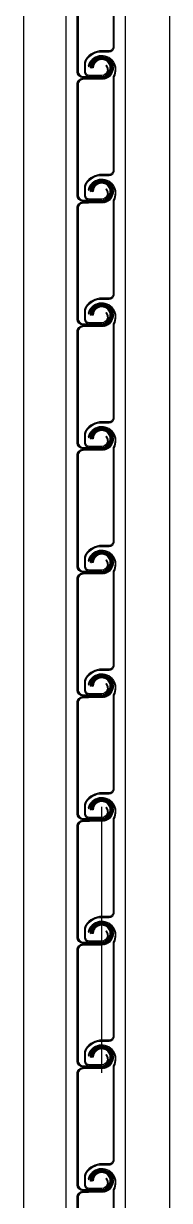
# Model space of a CAD drawing. Header units: millimetres. Extents: x 19868 to 801382, y -4805 to 85279.
# Drawn here: x 154915 to 155001, y 47903 to 48599 of the extents above; entities that cross this region are included whole.
import ezdxf

# ---------------------------------------------------------------- set-up
doc = ezdxf.new("R2010")
doc.units = ezdxf.units.MM
doc.header["$LTSCALE"] = 250
doc.layers.add('A-ETC-8', color=8, linetype='Continuous')

# ---------------------------------------------------------------- blocks, each defined once
blk = doc.blocks.new('C159089ac')
h = blk.add_hatch()
h.set_pattern_fill('ANSI31', color=256, scale=1.161, angle=-90, style=0)
h.set_pattern_definition([(315, (-1584934.145, 201567.6245), (0.10261887162, 0.10261887162), [])])
h.paths.add_polyline_path([(710.8, 4692.26), (710.8, 4749.55), (710.8, 4756.69, 0.414214), (707.75, 4759.74), (696.9, 4759.74), (696.9, 4760.33), (707.75, 4760.33, -0.414214), (711.39, 4756.69), (711.39, 4749.55), (711.39, 4692.26)])
h.paths.add_polyline_path([(690.2, 4766.37), (690.79, 4766.37, 0.272094), (693.98, 4761.07), (692.9, 4761.07, -0.234313)])
h.paths.add_polyline_path([(690.2, 4766.37, -0.416993), (696.9, 4773.13), (696.9, 4772.55, 0.41726), (690.79, 4766.37)])
h.paths.add_polyline_path([(696.9, 4772.55), (696.9, 4773.13, -0.414214), (703.59, 4766.44), (703.01, 4766.44, 0.414214)])
h.paths.add_polyline_path([(692.9, 4761.07), (693.98, 4761.07, 0.125086), (696.9, 4760.33), (696.9, 4759.74, -0.161553)])
h.paths.add_polyline_path([(707.75, 4687.77), (696.9, 4687.77), (696.9, 4688.35), (704.06, 4688.35), (707.75, 4688.35, 0.414214), (710.8, 4691.41), (710.8, 4692.26), (711.39, 4692.26), (711.39, 4691.41, -0.414214)])
h.paths.add_polyline_path([(696.9, 4698.42), (696.9, 4699.01, -0.414214), (702.52, 4693.39), (701.93, 4693.39, 0.414214)])
h.paths.add_polyline_path([(691.39, 4692.26, -0.474498), (696.9, 4699.01), (696.9, 4698.42, 0.481821), (691.99, 4692.26)])
h.paths.add_polyline_path([(691.39, 4692.26), (691.99, 4692.26, 0.349691), (696.9, 4688.35), (696.9, 4687.77, -0.356394)])
h = blk.add_hatch()
h.set_pattern_fill('ANSI31', color=256, scale=1.161, angle=-90, style=0)
h.set_pattern_definition([(315, (-1584934.145, 201494.562), (0.10261887162, 0.10261887162), [])])
h.paths.add_polyline_path([(710.8, 4619.2), (710.8, 4676.49), (710.8, 4683.63, 0.414214), (707.75, 4686.68), (696.9, 4686.68), (696.9, 4687.27), (707.75, 4687.27, -0.414214), (711.39, 4683.63), (711.39, 4676.49), (711.39, 4619.2)])
h.paths.add_polyline_path([(690.2, 4693.31), (690.79, 4693.31, 0.272094), (693.98, 4688.01), (692.9, 4688.01, -0.234313)])
h.paths.add_polyline_path([(690.2, 4693.31, -0.416993), (696.9, 4700.07), (696.9, 4699.48, 0.41726), (690.79, 4693.31)])
h.paths.add_polyline_path([(696.9, 4699.48), (696.9, 4700.07, -0.414214), (703.59, 4693.38), (703.01, 4693.38, 0.414214)])
h.paths.add_polyline_path([(692.9, 4688.01), (693.98, 4688.01, 0.125086), (696.9, 4687.27), (696.9, 4686.68, -0.161553)])
h.paths.add_polyline_path([(707.75, 4614.7), (696.9, 4614.7), (696.9, 4615.29), (704.06, 4615.29), (707.75, 4615.29, 0.414214), (710.8, 4618.35), (710.8, 4619.2), (711.39, 4619.2), (711.39, 4618.35, -0.414214)])
h.paths.add_polyline_path([(696.9, 4625.36), (696.9, 4625.94, -0.414214), (702.52, 4620.32), (701.93, 4620.32, 0.414214)])
h.paths.add_polyline_path([(691.39, 4619.2, -0.474498), (696.9, 4625.94), (696.9, 4625.36, 0.481821), (691.99, 4619.2)])
h.paths.add_polyline_path([(691.39, 4619.2), (691.99, 4619.2, 0.349691), (696.9, 4615.29), (696.9, 4614.7, -0.356394)])
h = blk.add_hatch()
h.set_pattern_fill('ANSI31', color=256, scale=1.161, angle=-90, style=0)
h.set_pattern_definition([(315, (-1584934.145, 201421.4995), (0.10261887162, 0.10261887162), [])])
h.paths.add_polyline_path([(710.8, 4546.14), (710.8, 4603.42), (710.8, 4610.56, 0.414214), (707.75, 4613.62), (696.9, 4613.62), (696.9, 4614.2), (707.75, 4614.2, -0.414214), (711.39, 4610.56), (711.39, 4603.42), (711.39, 4546.14)])
h.paths.add_polyline_path([(690.2, 4620.25), (690.79, 4620.25, 0.272094), (693.98, 4614.95), (692.9, 4614.95, -0.234313)])
h.paths.add_polyline_path([(690.2, 4620.25, -0.416993), (696.9, 4627.01), (696.9, 4626.42, 0.41726), (690.79, 4620.25)])
h.paths.add_polyline_path([(696.9, 4626.42), (696.9, 4627.01, -0.414214), (703.59, 4620.31), (703.01, 4620.31, 0.414214)])
h.paths.add_polyline_path([(692.9, 4614.95), (693.98, 4614.95, 0.125086), (696.9, 4614.2), (696.9, 4613.62, -0.161553)])
h.paths.add_polyline_path([(707.75, 4541.64), (696.9, 4541.64), (696.9, 4542.23), (704.06, 4542.23), (707.75, 4542.23, 0.414214), (710.8, 4545.28), (710.8, 4546.14), (711.39, 4546.14), (711.39, 4545.28, -0.414214)])
h.paths.add_polyline_path([(696.9, 4552.3), (696.9, 4552.88, -0.414214), (702.52, 4547.26), (701.93, 4547.26, 0.414214)])
h.paths.add_polyline_path([(691.39, 4546.14, -0.474498), (696.9, 4552.88), (696.9, 4552.3, 0.481821), (691.99, 4546.14)])
h.paths.add_polyline_path([(691.39, 4546.14), (691.99, 4546.14, 0.349691), (696.9, 4542.23), (696.9, 4541.64, -0.356394)])
h = blk.add_hatch()
h.set_pattern_fill('ANSI31', color=256, scale=1.161, angle=-90, style=0)
h.set_pattern_definition([(315, (-1584934.145, 201348.437), (0.10261887162, 0.10261887162), [])])
h.paths.add_polyline_path([(710.8, 4473.08), (710.8, 4530.36), (710.8, 4537.5, 0.414214), (707.75, 4540.56), (696.9, 4540.56), (696.9, 4541.14), (707.75, 4541.14, -0.414214), (711.39, 4537.5), (711.39, 4530.36), (711.39, 4473.08)])
h.paths.add_polyline_path([(690.2, 4547.19), (690.79, 4547.19, 0.272094), (693.98, 4541.88), (692.9, 4541.88, -0.234313)])
h.paths.add_polyline_path([(690.2, 4547.19, -0.416993), (696.9, 4553.95), (696.9, 4553.36, 0.41726), (690.79, 4547.19)])
h.paths.add_polyline_path([(696.9, 4553.36), (696.9, 4553.95, -0.414214), (703.59, 4547.25), (703.01, 4547.25, 0.414214)])
h.paths.add_polyline_path([(692.9, 4541.88), (693.98, 4541.88, 0.125086), (696.9, 4541.14), (696.9, 4540.56, -0.161553)])
h.paths.add_polyline_path([(707.75, 4468.58), (696.9, 4468.58), (696.9, 4469.17), (704.06, 4469.17), (707.75, 4469.17, 0.414214), (710.8, 4472.22), (710.8, 4473.08), (711.39, 4473.08), (711.39, 4472.22, -0.414214)])
h.paths.add_polyline_path([(696.9, 4479.23), (696.9, 4479.82, -0.414214), (702.52, 4474.2), (701.93, 4474.2, 0.414214)])
h.paths.add_polyline_path([(691.39, 4473.08, -0.474498), (696.9, 4479.82), (696.9, 4479.23, 0.481821), (691.99, 4473.08)])
h.paths.add_polyline_path([(691.39, 4473.08), (691.99, 4473.08, 0.349691), (696.9, 4469.17), (696.9, 4468.58, -0.356394)])
h = blk.add_hatch()
h.set_pattern_fill('ANSI31', color=256, scale=1.161, angle=-90, style=0)
h.set_pattern_definition([(315, (-1584934.145, 201275.3745), (0.10261887162, 0.10261887162), [])])
h.paths.add_polyline_path([(710.8, 4400.01), (710.8, 4457.3), (710.8, 4464.44, 0.414214), (707.75, 4467.49), (696.9, 4467.49), (696.9, 4468.08), (707.75, 4468.08, -0.414214), (711.39, 4464.44), (711.39, 4457.3), (711.39, 4400.01)])
h.paths.add_polyline_path([(690.2, 4474.12), (690.79, 4474.12, 0.272094), (693.98, 4468.82), (692.9, 4468.82, -0.234313)])
h.paths.add_polyline_path([(690.2, 4474.12, -0.416993), (696.9, 4480.88), (696.9, 4480.3, 0.41726), (690.79, 4474.12)])
h.paths.add_polyline_path([(696.9, 4480.3), (696.9, 4480.88, -0.414214), (703.59, 4474.19), (703.01, 4474.19, 0.414214)])
h.paths.add_polyline_path([(692.9, 4468.82), (693.98, 4468.82, 0.125086), (696.9, 4468.08), (696.9, 4467.49, -0.161553)])
h.paths.add_polyline_path([(707.75, 4395.52), (696.9, 4395.52), (696.9, 4396.1), (704.06, 4396.1), (707.75, 4396.1, 0.414214), (710.8, 4399.16), (710.8, 4400.01), (711.39, 4400.01), (711.39, 4399.16, -0.414214)])
h.paths.add_polyline_path([(696.9, 4406.17), (696.9, 4406.76, -0.414214), (702.52, 4401.14), (701.93, 4401.14, 0.414214)])
h.paths.add_polyline_path([(691.39, 4400.01, -0.474498), (696.9, 4406.76), (696.9, 4406.17, 0.481821), (691.99, 4400.01)])
h.paths.add_polyline_path([(691.39, 4400.01), (691.99, 4400.01, 0.349691), (696.9, 4396.1), (696.9, 4395.52, -0.356394)])
h = blk.add_hatch()
h.set_pattern_fill('ANSI31', color=256, scale=1.161, angle=-90, style=0)
h.set_pattern_definition([(315, (-1584934.145, 201202.312), (0.10261887162, 0.10261887162), [])])
h.paths.add_polyline_path([(710.8, 4326.95), (710.8, 4384.24), (710.8, 4391.38, 0.414214), (707.75, 4394.43), (696.9, 4394.43), (696.9, 4395.02), (707.75, 4395.02, -0.414214), (711.39, 4391.38), (711.39, 4384.24), (711.39, 4326.95)])
h.paths.add_polyline_path([(690.2, 4401.06), (690.79, 4401.06, 0.272094), (693.98, 4395.76), (692.9, 4395.76, -0.234313)])
h.paths.add_polyline_path([(690.2, 4401.06, -0.416993), (696.9, 4407.82), (696.9, 4407.23, 0.41726), (690.79, 4401.06)])
h.paths.add_polyline_path([(696.9, 4407.23), (696.9, 4407.82, -0.414214), (703.59, 4401.13), (703.01, 4401.13, 0.414214)])
h.paths.add_polyline_path([(692.9, 4395.76), (693.98, 4395.76, 0.125086), (696.9, 4395.02), (696.9, 4394.43, -0.161553)])
h.paths.add_polyline_path([(707.75, 4322.45), (696.9, 4322.45), (696.9, 4323.04), (704.06, 4323.04), (707.75, 4323.04, 0.414214), (710.8, 4326.1), (710.8, 4326.95), (711.39, 4326.95), (711.39, 4326.1, -0.414214)])
h.paths.add_polyline_path([(696.9, 4333.11), (696.9, 4333.69, -0.414214), (702.52, 4328.07), (701.93, 4328.07, 0.414214)])
h.paths.add_polyline_path([(691.39, 4326.95, -0.474498), (696.9, 4333.69), (696.9, 4333.11, 0.481821), (691.99, 4326.95)])
h.paths.add_polyline_path([(691.39, 4326.95), (691.99, 4326.95, 0.349691), (696.9, 4323.04), (696.9, 4322.45, -0.356394)])
h = blk.add_hatch()
h.set_pattern_fill('ANSI31', color=256, scale=1.161, angle=-90, style=0)
h.set_pattern_definition([(315, (-1584934.145, 201129.2495), (0.10261887162, 0.10261887162), [])])
h.paths.add_polyline_path([(710.8, 4253.89), (710.8, 4311.17), (710.8, 4318.31, 0.414214), (707.75, 4321.37), (696.9, 4321.37), (696.9, 4321.95), (707.75, 4321.95, -0.414214), (711.39, 4318.31), (711.39, 4311.17), (711.39, 4253.89)])
h.paths.add_polyline_path([(690.2, 4328), (690.79, 4328, 0.272094), (693.98, 4322.7), (692.9, 4322.7, -0.234313)])
h.paths.add_polyline_path([(690.2, 4328, -0.416993), (696.9, 4334.76), (696.9, 4334.17, 0.41726), (690.79, 4328)])
h.paths.add_polyline_path([(696.9, 4334.17), (696.9, 4334.76, -0.414214), (703.59, 4328.06), (703.01, 4328.06, 0.414214)])
h.paths.add_polyline_path([(692.9, 4322.7), (693.98, 4322.7, 0.125086), (696.9, 4321.95), (696.9, 4321.37, -0.161553)])
h.paths.add_polyline_path([(707.75, 4249.39), (696.9, 4249.39), (696.9, 4249.98), (704.06, 4249.98), (707.75, 4249.98, 0.414214), (710.8, 4253.03), (710.8, 4253.89), (711.39, 4253.89), (711.39, 4253.03, -0.414214)])
h.paths.add_polyline_path([(696.9, 4260.05), (696.9, 4260.63, -0.414214), (702.52, 4255.01), (701.93, 4255.01, 0.414214)])
h.paths.add_polyline_path([(691.39, 4253.89, -0.474498), (696.9, 4260.63), (696.9, 4260.05, 0.481821), (691.99, 4253.89)])
h.paths.add_polyline_path([(691.39, 4253.89), (691.99, 4253.89, 0.349691), (696.9, 4249.98), (696.9, 4249.39, -0.356394)])
h = blk.add_hatch()
h.set_pattern_fill('ANSI31', color=256, scale=1.161, angle=-90, style=0)
h.set_pattern_definition([(315, (-1584934.145, 201056.187), (0.10261887162, 0.10261887162), [])])
h.paths.add_polyline_path([(710.8, 4180.83), (710.8, 4238.11), (710.8, 4245.25, 0.414214), (707.75, 4248.31), (696.9, 4248.31), (696.9, 4248.89), (707.75, 4248.89, -0.414214), (711.39, 4245.25), (711.39, 4238.11), (711.39, 4180.83)])
h.paths.add_polyline_path([(690.2, 4254.94), (690.79, 4254.94, 0.272094), (693.98, 4249.63), (692.9, 4249.63, -0.234313)])
h.paths.add_polyline_path([(690.2, 4254.94, -0.416993), (696.9, 4261.7), (696.9, 4261.11, 0.41726), (690.79, 4254.94)])
h.paths.add_polyline_path([(696.9, 4261.11), (696.9, 4261.7, -0.414214), (703.59, 4255), (703.01, 4255, 0.414214)])
h.paths.add_polyline_path([(692.9, 4249.63), (693.98, 4249.63, 0.125086), (696.9, 4248.89), (696.9, 4248.31, -0.161553)])
h.paths.add_polyline_path([(707.75, 4176.33), (696.9, 4176.33), (696.9, 4176.92), (704.06, 4176.92), (707.75, 4176.92, 0.414214), (710.8, 4179.97), (710.8, 4180.83), (711.39, 4180.83), (711.39, 4179.97, -0.414214)])
h.paths.add_polyline_path([(696.9, 4186.98), (696.9, 4187.57, -0.414214), (702.52, 4181.95), (701.93, 4181.95, 0.414214)])
h.paths.add_polyline_path([(691.39, 4180.83, -0.474498), (696.9, 4187.57), (696.9, 4186.98, 0.481821), (691.99, 4180.83)])
h.paths.add_polyline_path([(691.39, 4180.83), (691.99, 4180.83, 0.349691), (696.9, 4176.92), (696.9, 4176.33, -0.356394)])
h = blk.add_hatch()
h.set_pattern_fill('ANSI31', color=256, scale=1.161, angle=-90, style=0)
h.set_pattern_definition([(315, (-1584934.145, 200983.1245), (0.10261887162, 0.10261887162), [])])
h.paths.add_polyline_path([(710.8, 4107.76), (710.8, 4165.05), (710.8, 4172.19, 0.414214), (707.75, 4175.24), (696.9, 4175.24), (696.9, 4175.83), (707.75, 4175.83, -0.414214), (711.39, 4172.19), (711.39, 4165.05), (711.39, 4107.76)])
h.paths.add_polyline_path([(690.2, 4181.87), (690.79, 4181.87, 0.272094), (693.98, 4176.57), (692.9, 4176.57, -0.234313)])
h.paths.add_polyline_path([(690.2, 4181.87, -0.416993), (696.9, 4188.63), (696.9, 4188.05, 0.41726), (690.79, 4181.87)])
h.paths.add_polyline_path([(696.9, 4188.05), (696.9, 4188.63, -0.414214), (703.59, 4181.94), (703.01, 4181.94, 0.414214)])
h.paths.add_polyline_path([(692.9, 4176.57), (693.98, 4176.57, 0.125086), (696.9, 4175.83), (696.9, 4175.24, -0.161553)])
h.paths.add_polyline_path([(707.75, 4103.27), (696.9, 4103.27), (696.9, 4103.85), (704.06, 4103.85), (707.75, 4103.85, 0.414214), (710.8, 4106.91), (710.8, 4107.76), (711.39, 4107.76), (711.39, 4106.91, -0.414214)])
h.paths.add_polyline_path([(696.9, 4113.92), (696.9, 4114.51, -0.414214), (702.52, 4108.89), (701.93, 4108.89, 0.414214)])
h.paths.add_polyline_path([(691.39, 4107.76, -0.474498), (696.9, 4114.51), (696.9, 4113.92, 0.481821), (691.99, 4107.76)])
h.paths.add_polyline_path([(691.39, 4107.76), (691.99, 4107.76, 0.349691), (696.9, 4103.85), (696.9, 4103.27, -0.356394)])
h = blk.add_hatch()
h.set_pattern_fill('ANSI31', color=256, scale=1.161, angle=-90, style=0)
h.set_pattern_definition([(315, (-1584934.145, 200910.062), (0.10261887162, 0.10261887162), [])])
h.paths.add_polyline_path([(710.8, 4034.7), (710.8, 4091.99), (710.8, 4099.13, 0.414214), (707.75, 4102.18), (696.9, 4102.18), (696.9, 4102.77), (707.75, 4102.77, -0.414214), (711.39, 4099.13), (711.39, 4091.99), (711.39, 4034.7)])
h.paths.add_polyline_path([(690.2, 4108.81), (690.79, 4108.81, 0.272094), (693.98, 4103.51), (692.9, 4103.51, -0.234313)])
h.paths.add_polyline_path([(690.2, 4108.81, -0.416993), (696.9, 4115.57), (696.9, 4114.98, 0.41726), (690.79, 4108.81)])
h.paths.add_polyline_path([(696.9, 4114.98), (696.9, 4115.57, -0.414214), (703.59, 4108.88), (703.01, 4108.88, 0.414214)])
h.paths.add_polyline_path([(692.9, 4103.51), (693.98, 4103.51, 0.125086), (696.9, 4102.77), (696.9, 4102.18, -0.161553)])
h.paths.add_polyline_path([(707.75, 4030.2), (696.9, 4030.2), (696.9, 4030.79), (704.06, 4030.79), (707.75, 4030.79, 0.414214), (710.8, 4033.85), (710.8, 4034.7), (711.39, 4034.7), (711.39, 4033.85, -0.414214)])
h.paths.add_polyline_path([(696.9, 4040.86), (696.9, 4041.44, -0.414214), (702.52, 4035.82), (701.93, 4035.82, 0.414214)])
h.paths.add_polyline_path([(691.39, 4034.7, -0.474498), (696.9, 4041.44), (696.9, 4040.86, 0.481821), (691.99, 4034.7)])
h.paths.add_polyline_path([(691.39, 4034.7), (691.99, 4034.7, 0.349691), (696.9, 4030.79), (696.9, 4030.2, -0.356394)])
h = blk.add_hatch()
h.set_pattern_fill('ANSI31', color=256, scale=1.161, angle=-90, style=0)
h.set_pattern_definition([(315, (-1584934.145, 200836.9995), (0.10261887162, 0.10261887162), [])])
h.paths.add_polyline_path([(710.8, 3961.64), (710.8, 4018.92), (710.8, 4026.06, 0.414214), (707.75, 4029.12), (696.9, 4029.12), (696.9, 4029.7), (707.75, 4029.7, -0.414214), (711.39, 4026.06), (711.39, 4018.92), (711.39, 3961.64)])
h.paths.add_polyline_path([(690.2, 4035.75), (690.79, 4035.75, 0.272094), (693.98, 4030.45), (692.9, 4030.45, -0.234313)])
h.paths.add_polyline_path([(690.2, 4035.75, -0.416993), (696.9, 4042.51), (696.9, 4041.92, 0.41726), (690.79, 4035.75)])
h.paths.add_polyline_path([(696.9, 4041.92), (696.9, 4042.51, -0.414214), (703.59, 4035.81), (703.01, 4035.81, 0.414214)])
h.paths.add_polyline_path([(692.9, 4030.45), (693.98, 4030.45, 0.125086), (696.9, 4029.7), (696.9, 4029.12, -0.161553)])
h.paths.add_polyline_path([(707.75, 3957.14), (696.9, 3957.14), (696.9, 3957.73), (704.06, 3957.73), (707.75, 3957.73, 0.414214), (710.8, 3960.78), (710.8, 3961.64), (711.39, 3961.64), (711.39, 3960.78, -0.414214)])
h.paths.add_polyline_path([(696.9, 3967.8), (696.9, 3968.38, -0.414214), (702.52, 3962.76), (701.93, 3962.76, 0.414214)])
h.paths.add_polyline_path([(691.39, 3961.64, -0.474498), (696.9, 3968.38), (696.9, 3967.8, 0.481821), (691.99, 3961.64)])
h.paths.add_polyline_path([(691.39, 3961.64), (691.99, 3961.64, 0.349691), (696.9, 3957.73), (696.9, 3957.14, -0.356394)])
for p, q in [((683, 4833.07), (683, -199.5)), ((718, 4833.07), (718, -199.5)), ((657, 4830.32), (657, -199.5)), ((743, 4830.32), (743, -199.5)), ((696.9, 4687.27), (696.9, 4687.77)), ((696.9, 4614.2), (696.9, 4614.7)), ((696.9, 4541.14), (696.9, 4541.64)), ((696.9, 4468.08), (696.9, 4468.58)), ((696.9, 4395.02), (696.9, 4395.52)), ((696.9, 4321.95), (696.9, 4322.45)), ((696.9, 4099.75), (696.9, 4256.86)), ((696.9, 4029.7), (696.9, 4030.2))]:
    blk.add_line(p, q)
for points in [[(690.15, 4749.55), (690.15, 4706.02, 0.414214), (692.62, 4703.55), (696.9, 4703.55, -0.251984), (706.32, 4698.48, -0.146897), (707.11, 4695.84), (707.11, 4691.41, -0.414214), (704.06, 4688.35), (696.9, 4688.35, -0.668179), (694.13, 4695.03), (694.55, 4694.61, 0.668179), (696.9, 4688.94), (704.06, 4688.94, 0.414214), (706.53, 4691.41), (706.53, 4695.84, 0.146897), (705.83, 4698.16, 0.251984), (696.9, 4702.97), (692.62, 4702.97, -0.414214), (689.57, 4706.02), (689.57, 4749.55)], [(710.8, 4749.55), (710.8, 4691.41, -0.414214), (707.75, 4688.35), (696.9, 4688.35, -2.414214), (701.93, 4693.39), (702.52, 4693.39, 2.414214), (696.9, 4687.77), (707.75, 4687.77, 0.414214), (711.39, 4691.41), (711.39, 4749.55)], [(689.57, 4676.49), (689.57, 4688.14, -1.129258), (705, 4694.48), (704.44, 4694.33, 1.140281), (690.15, 4688.29), (690.15, 4676.49)], [(711.39, 4676.49), (711.39, 4683.63, 0.414214), (707.75, 4687.27), (696.9, 4687.27, -2.414214), (703.01, 4693.38), (703.59, 4693.38, 2.414214), (696.9, 4686.68), (707.75, 4686.68, -0.414214), (710.8, 4683.63), (710.8, 4676.49)], [(690.15, 4676.49), (690.15, 4632.96, 0.414214), (692.62, 4630.49), (696.9, 4630.49, -0.251984), (706.32, 4625.42, -0.146897), (707.11, 4622.78), (707.11, 4618.35, -0.414214), (704.06, 4615.29), (696.9, 4615.29, -0.668179), (694.13, 4621.96), (694.55, 4621.55, 0.668179), (696.9, 4615.88), (704.06, 4615.88, 0.414214), (706.53, 4618.35), (706.53, 4622.78, 0.146897), (705.83, 4625.1, 0.251984), (696.9, 4629.9), (692.62, 4629.9, -0.414214), (689.57, 4632.96), (689.57, 4676.49)], [(710.8, 4676.49), (710.8, 4618.35, -0.414214), (707.75, 4615.29), (696.9, 4615.29, -2.414214), (701.93, 4620.32), (702.52, 4620.32, 2.414214), (696.9, 4614.7), (707.75, 4614.7, 0.414214), (711.39, 4618.35), (711.39, 4676.49)], [(689.57, 4603.42), (689.57, 4615.08, -1.129258), (705, 4621.42), (704.44, 4621.27, 1.140281), (690.15, 4615.23), (690.15, 4603.42)], [(711.39, 4603.42), (711.39, 4610.56, 0.414214), (707.75, 4614.2), (696.9, 4614.2, -2.414214), (703.01, 4620.31), (703.59, 4620.31, 2.414214), (696.9, 4613.62), (707.75, 4613.62, -0.414214), (710.8, 4610.56), (710.8, 4603.42)], [(690.15, 4603.42), (690.15, 4559.89, 0.414214), (692.62, 4557.43), (696.9, 4557.43, -0.251984), (706.32, 4552.36, -0.146897), (707.11, 4549.72), (707.11, 4545.28, -0.414214), (704.06, 4542.23), (696.9, 4542.23, -0.668179), (694.13, 4548.9), (694.55, 4548.49, 0.668179), (696.9, 4542.81), (704.06, 4542.81, 0.414214), (706.53, 4545.28), (706.53, 4549.72, 0.146897), (705.83, 4552.03, 0.251984), (696.9, 4556.84), (692.62, 4556.84, -0.414214), (689.57, 4559.89), (689.57, 4603.42)], [(710.8, 4603.42), (710.8, 4545.28, -0.414214), (707.75, 4542.23), (696.9, 4542.23, -2.414214), (701.93, 4547.26), (702.52, 4547.26, 2.414214), (696.9, 4541.64), (707.75, 4541.64, 0.414214), (711.39, 4545.28), (711.39, 4603.42)], [(689.57, 4530.36), (689.57, 4542.01, -1.129258), (705, 4548.36), (704.44, 4548.2, 1.140281), (690.15, 4542.17), (690.15, 4530.36)], [(711.39, 4530.36), (711.39, 4537.5, 0.414214), (707.75, 4541.14), (696.9, 4541.14, -2.414214), (703.01, 4547.25), (703.59, 4547.25, 2.414214), (696.9, 4540.56), (707.75, 4540.56, -0.414214), (710.8, 4537.5), (710.8, 4530.36)], [(690.15, 4530.36), (690.15, 4486.83, 0.414214), (692.62, 4484.36), (696.9, 4484.36, -0.251984), (706.32, 4479.29, -0.146897), (707.11, 4476.66), (707.11, 4472.22, -0.414214), (704.06, 4469.17), (696.9, 4469.17, -0.668179), (694.13, 4475.84), (694.55, 4475.43, 0.668179), (696.9, 4469.75), (704.06, 4469.75, 0.414214), (706.53, 4472.22), (706.53, 4476.66, 0.146897), (705.83, 4478.97, 0.251984), (696.9, 4483.78), (692.62, 4483.78, -0.414214), (689.57, 4486.83), (689.57, 4530.36)], [(710.8, 4530.36), (710.8, 4472.22, -0.414214), (707.75, 4469.17), (696.9, 4469.17, -2.414214), (701.93, 4474.2), (702.52, 4474.2, 2.414214), (696.9, 4468.58), (707.75, 4468.58, 0.414214), (711.39, 4472.22), (711.39, 4530.36)], [(689.57, 4457.3), (689.57, 4468.95, -1.129258), (705, 4475.3), (704.44, 4475.14, 1.140281), (690.15, 4469.11), (690.15, 4457.3)], [(711.39, 4457.3), (711.39, 4464.44, 0.414214), (707.75, 4468.08), (696.9, 4468.08, -2.414214), (703.01, 4474.19), (703.59, 4474.19, 2.414214), (696.9, 4467.49), (707.75, 4467.49, -0.414214), (710.8, 4464.44), (710.8, 4457.3)], [(690.15, 4457.3), (690.15, 4413.77, 0.414214), (692.62, 4411.3), (696.9, 4411.3, -0.251984), (706.32, 4406.23, -0.146897), (707.11, 4403.59), (707.11, 4399.16, -0.414214), (704.06, 4396.1), (696.9, 4396.1, -0.668179), (694.13, 4402.78), (694.55, 4402.36, 0.668179), (696.9, 4396.69), (704.06, 4396.69, 0.414214), (706.53, 4399.16), (706.53, 4403.59, 0.146897), (705.83, 4405.91, 0.251984), (696.9, 4410.72), (692.62, 4410.72, -0.414214), (689.57, 4413.77), (689.57, 4457.3)], [(710.8, 4457.3), (710.8, 4399.16, -0.414214), (707.75, 4396.1), (696.9, 4396.1, -2.414214), (701.93, 4401.14), (702.52, 4401.14, 2.414214), (696.9, 4395.52), (707.75, 4395.52, 0.414214), (711.39, 4399.16), (711.39, 4457.3)], [(689.57, 4384.24), (689.57, 4395.89, -1.129258), (705, 4402.23), (704.44, 4402.08, 1.140281), (690.15, 4396.04), (690.15, 4384.24)], [(711.39, 4384.24), (711.39, 4391.38, 0.414214), (707.75, 4395.02), (696.9, 4395.02, -2.414214), (703.01, 4401.13), (703.59, 4401.13, 2.414214), (696.9, 4394.43), (707.75, 4394.43, -0.414214), (710.8, 4391.38), (710.8, 4384.24)], [(690.15, 4384.24), (690.15, 4340.71, 0.414214), (692.62, 4338.24), (696.9, 4338.24, -0.251984), (706.32, 4333.17, -0.146897), (707.11, 4330.53), (707.11, 4326.1, -0.414214), (704.06, 4323.04), (696.9, 4323.04, -0.668179), (694.13, 4329.71), (694.55, 4329.3, 0.668179), (696.9, 4323.63), (704.06, 4323.63, 0.414214), (706.53, 4326.1), (706.53, 4330.53, 0.146897), (705.83, 4332.85, 0.251984), (696.9, 4337.65), (692.62, 4337.65, -0.414214), (689.57, 4340.71), (689.57, 4384.24)], [(710.8, 4384.24), (710.8, 4326.1, -0.414214), (707.75, 4323.04), (696.9, 4323.04, -2.414214), (701.93, 4328.07), (702.52, 4328.07, 2.414214), (696.9, 4322.45), (707.75, 4322.45, 0.414214), (711.39, 4326.1), (711.39, 4384.24)], [(689.57, 4311.17), (689.57, 4322.83, -1.129258), (705, 4329.17), (704.44, 4329.02, 1.140281), (690.15, 4322.98), (690.15, 4311.17)], [(711.39, 4311.17), (711.39, 4318.31, 0.414214), (707.75, 4321.95), (696.9, 4321.95, -2.414214), (703.01, 4328.06), (703.59, 4328.06, 2.414214), (696.9, 4321.37), (707.75, 4321.37, -0.414214), (710.8, 4318.31), (710.8, 4311.17)], [(690.15, 4311.17), (690.15, 4267.64, 0.414214), (692.62, 4265.18), (696.9, 4265.18, -0.251984), (706.32, 4260.11, -0.146897), (707.11, 4257.47), (707.11, 4253.03, -0.414214), (704.06, 4249.98), (696.9, 4249.98, -0.668179), (694.13, 4256.65), (694.55, 4256.24, 0.668179), (696.9, 4250.56), (704.06, 4250.56, 0.414214), (706.53, 4253.03), (706.53, 4257.47, 0.146897), (705.83, 4259.78, 0.251984), (696.9, 4264.59), (692.62, 4264.59, -0.414214), (689.57, 4267.64), (689.57, 4311.17)], [(710.8, 4311.17), (710.8, 4253.03, -0.414214), (707.75, 4249.98), (696.9, 4249.98, -2.414214), (701.93, 4255.01), (702.52, 4255.01, 2.414214), (696.9, 4249.39), (707.75, 4249.39, 0.414214), (711.39, 4253.03), (711.39, 4311.17)], [(689.57, 4238.11), (689.57, 4249.76, -1.129258), (705, 4256.11), (704.44, 4255.95, 1.140281), (690.15, 4249.92), (690.15, 4238.11)], [(711.39, 4238.11), (711.39, 4245.25, 0.414214), (707.75, 4248.89), (696.9, 4248.89, -2.414214), (703.01, 4255), (703.59, 4255, 2.414214), (696.9, 4248.31), (707.75, 4248.31, -0.414214), (710.8, 4245.25), (710.8, 4238.11)], [(690.15, 4238.11), (690.15, 4194.58, 0.414214), (692.62, 4192.11), (696.9, 4192.11, -0.251984), (706.32, 4187.04, -0.146897), (707.11, 4184.41), (707.11, 4179.97, -0.414214), (704.06, 4176.92), (696.9, 4176.92, -0.668179), (694.13, 4183.59), (694.55, 4183.18, 0.668179), (696.9, 4177.5), (704.06, 4177.5, 0.414214), (706.53, 4179.97), (706.53, 4184.41, 0.146897), (705.83, 4186.72, 0.251984), (696.9, 4191.53), (692.62, 4191.53, -0.414214), (689.57, 4194.58), (689.57, 4238.11)], [(710.8, 4238.11), (710.8, 4179.97, -0.414214), (707.75, 4176.92), (696.9, 4176.92, -2.414214), (701.93, 4181.95), (702.52, 4181.95, 2.414214), (696.9, 4176.33), (707.75, 4176.33, 0.414214), (711.39, 4179.97), (711.39, 4238.11)], [(689.57, 4165.05), (689.57, 4176.7, -1.129258), (705, 4183.05), (704.44, 4182.89, 1.140281), (690.15, 4176.86), (690.15, 4165.05)], [(711.39, 4165.05), (711.39, 4172.19, 0.414214), (707.75, 4175.83), (696.9, 4175.83, -2.414214), (703.01, 4181.94), (703.59, 4181.94, 2.414214), (696.9, 4175.24), (707.75, 4175.24, -0.414214), (710.8, 4172.19), (710.8, 4165.05)], [(690.15, 4165.05), (690.15, 4121.52, 0.414214), (692.62, 4119.05), (696.9, 4119.05, -0.251984), (706.32, 4113.98, -0.146897), (707.11, 4111.34), (707.11, 4106.91, -0.414214), (704.06, 4103.85), (696.9, 4103.85, -0.668179), (694.13, 4110.53), (694.55, 4110.11, 0.668179), (696.9, 4104.44), (704.06, 4104.44, 0.414214), (706.53, 4106.91), (706.53, 4111.34, 0.146897), (705.83, 4113.66, 0.251984), (696.9, 4118.47), (692.62, 4118.47, -0.414214), (689.57, 4121.52), (689.57, 4165.05)], [(710.8, 4165.05), (710.8, 4106.91, -0.414214), (707.75, 4103.85), (696.9, 4103.85, -2.414214), (701.93, 4108.89), (702.52, 4108.89, 2.414214), (696.9, 4103.27), (707.75, 4103.27, 0.414214), (711.39, 4106.91), (711.39, 4165.05)], [(689.57, 4091.99), (689.57, 4103.64, -1.129258), (705, 4109.98), (704.44, 4109.83, 1.140281), (690.15, 4103.79), (690.15, 4091.99)], [(711.39, 4091.99), (711.39, 4099.13, 0.414214), (707.75, 4102.77), (696.9, 4102.77, -2.414214), (703.01, 4108.88), (703.59, 4108.88, 2.414214), (696.9, 4102.18), (707.75, 4102.18, -0.414214), (710.8, 4099.13), (710.8, 4091.99)], [(690.15, 4091.99), (690.15, 4048.46, 0.414214), (692.62, 4045.99), (696.9, 4045.99, -0.251984), (706.32, 4040.92, -0.146897), (707.11, 4038.28), (707.11, 4033.85, -0.414214), (704.06, 4030.79), (696.9, 4030.79, -0.668179), (694.13, 4037.46), (694.55, 4037.05, 0.668179), (696.9, 4031.38), (704.06, 4031.38, 0.414214), (706.53, 4033.85), (706.53, 4038.28, 0.146897), (705.83, 4040.6, 0.251984), (696.9, 4045.4), (692.62, 4045.4, -0.414214), (689.57, 4048.46), (689.57, 4091.99)], [(710.8, 4091.99), (710.8, 4033.85, -0.414214), (707.75, 4030.79), (696.9, 4030.79, -2.414214), (701.93, 4035.82), (702.52, 4035.82, 2.414214), (696.9, 4030.2), (707.75, 4030.2, 0.414214), (711.39, 4033.85), (711.39, 4091.99)], [(689.57, 4018.92), (689.57, 4030.58, -1.129258), (705, 4036.92), (704.44, 4036.77, 1.140281), (690.15, 4030.73), (690.15, 4018.92)], [(711.39, 4018.92), (711.39, 4026.06, 0.414214), (707.75, 4029.7), (696.9, 4029.7, -2.414214), (703.01, 4035.81), (703.59, 4035.81, 2.414214), (696.9, 4029.12), (707.75, 4029.12, -0.414214), (710.8, 4026.06), (710.8, 4018.92)]]:
    blk.add_lwpolyline(points, format="xyb")

msp = doc.modelspace()

# ---------------------------------------------------------------- block references
at = {"layer": 'A-ETC-8', "xscale": -1}
msp.add_blockref('C159089ac', (155658.21, 43878.93), dxfattribs=at)

doc.saveas('drawing.dxf')
